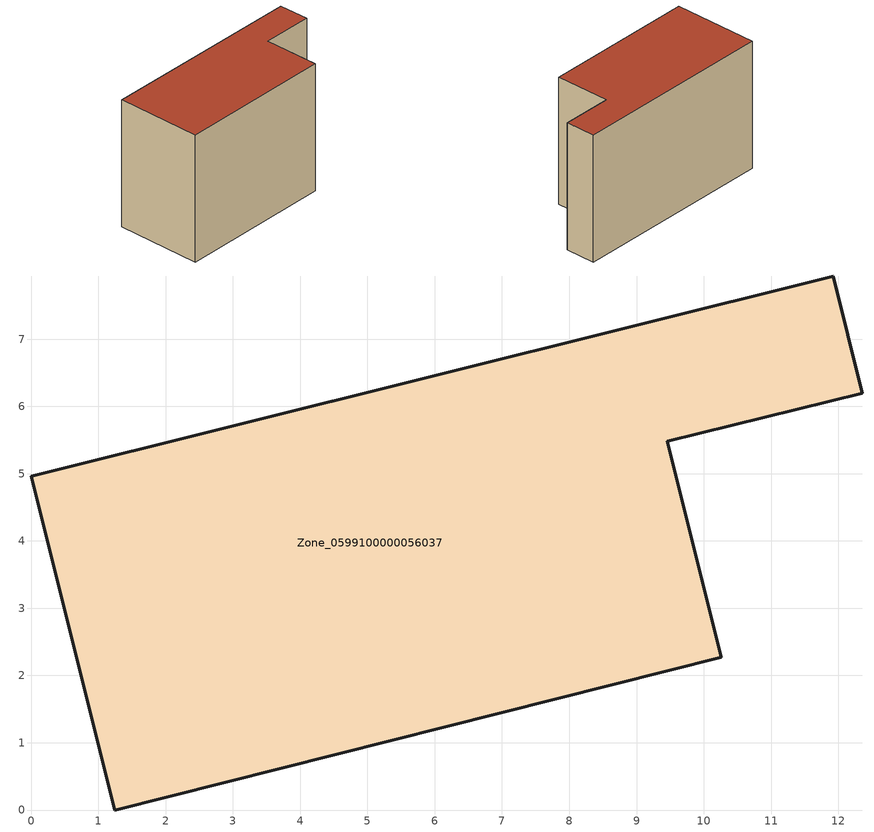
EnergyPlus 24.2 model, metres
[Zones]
Zone_0599100000056037
 floor ground (C_G): 1.24,0 0,4.96 11.93,7.94 12.36,6.2 9.46,5.48 10.26,2.27 z0
 wall outside (C_F): 12.36,6.2 11.93,7.94 0,4.96 1.24,0 10.26,2.27 9.46,5.48 12.36,6.2 z0:7.73
 roof outside (C_R): 10.26,2.27 9.46,5.48 12.36,6.2 11.93,7.94 0,4.96 1.24,0 z7.73
[BUILDING]
Pand.0599100000056037: North Axis=0; Terrain=City; Loads Convergence Tolerance Value=0.04; Temperature Convergence Tolerance Value=0.4; Solar Distribution=FullExterior; Maximum Number of Warmup Days=25; Minimum Number of Warmup Days=1
[Site:Location]
Rotterdam.The.Hague.AP_ZH_NLD Design_Conditions: Latitude=51.96; Longitude=4.45; Time Zone=1; Elevation=-4.5
[SITE:GROUNDTEMPERATURE:BUILDINGSURFACE]
18, 18, 18, 18, 18, 18, 18, 18, 18, 18, 18, 18
[MATERIAL] Thermal Absorptance=0.9; Solar Absorptance=0.7; Visible Absorptance=0.7
Name | Roughness | Thickness | Conductivity | Density | Specific Heat
G.TI.1975-1991 | MediumSmooth | 0.15 | 0.288461 | 540 | 1210
F.TI.1975-1991 | Rough | 0.3 | 0.230769 | 1920 | 840
R.TI.1975-1991 | MediumRough | 0.2 | 0.153846 | 1500 | 1000
[CONSTRUCTION]
C_G: G.TI.1975-1991
C_F: F.TI.1975-1991
C_R: R.TI.1975-1991
[ZONE]
Zone_0599100000056037: Type=1; Multiplier=1; Ceiling Height=Autocalculate; Volume=Autocalculate; Floor Area=autocalculate; Part of Total Floor Area=Yes
[ZONEINFILTRATION:DESIGNFLOWRATE]
Infil_Zone_0599100000056037: Zone or ZoneList or Space or SpaceList=Zone_0599100000056037; Schedule=AlwaysOn; Design Flow Rate Calculation Method=Flow/Area; Flow Rate per Floor Area=0.003; Constant Term Coefficient=1; Temperature Term Coefficient=0; Velocity Term Coefficient=0; Velocity Squared Term Coefficient=0
[HVACTEMPLATE:ZONE:IDEALLOADSAIRSYSTEM]
Zone_0599100000056037: Maximum Heating Supply Air Temperature=50; Minimum Cooling Supply Air Temperature=13; Maximum Heating Supply Air Humidity Ratio=0.0156; Minimum Cooling Supply Air Humidity Ratio=0.0077; Heating Limit=NoLimit; Cooling Limit=NoLimit; Dehumidification Control Type=ConstantSensibleHeatRatio; Cooling Sensible Heat Ratio=0.7; Dehumidification Setpoint=60; Humidification Control Type=None; Humidification Setpoint=30; Outdoor Air Method=None; Outdoor Air Flow Rate per Person=0.00944; Outdoor Air Flow Rate per Zone Floor Area=0; Outdoor Air Flow Rate per Zone=0; Demand Controlled Ventilation Type=None; Outdoor Air Economizer Type=NoEconomizer; Heat Recovery Type=None; Sensible Heat Recovery Effectiveness=0.7; Latent Heat Recovery Effectiveness=0.65
[ZONECONTROL:THERMOSTAT]
ThermostatControl_Zone_0599100000056037: Zone or ZoneList=Zone_0599100000056037; Control Type Schedule=DualSetpointControlType; Control 1=Thermostat_Zone_0599100000056037; Temperature Difference Between Cutout And Setpoint=0
[THERMOSTATSETPOINT:DUALSETPOINT]
Thermostat_Zone_0599100000056037: Heating Setpoint Temperature Schedule=HeatingSetpoint_Zone_0599100000056037; Cooling Setpoint Temperature Schedule=CoolingSetpoint_Zone_0599100000056037
[SCHEDULE:COMPACT]
HeatingSetpoint_Zone_0599100000056037: Through: 12/31, For: AllDays, Until: 24:00, 21
CoolingSetpoint_Zone_0599100000056037: Through: 12/31, For: AllDays, Until: 24:00, 24
DualSetpointControlType: Through: 12/31, For: AllDays, Until: 24:00, 4
AlwaysOn: Through: 12/31, For: AllDays, Until: 24:00, 1
